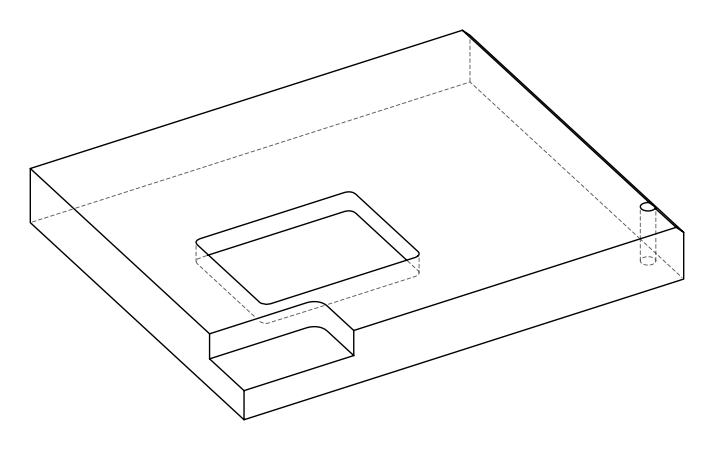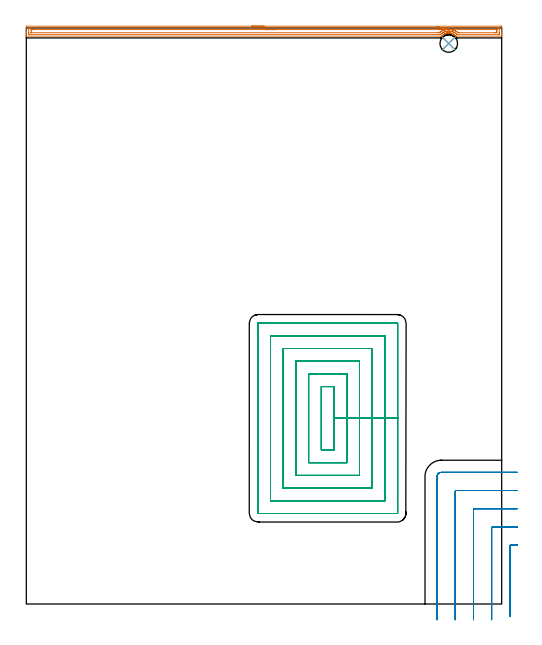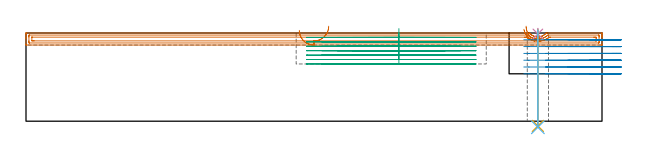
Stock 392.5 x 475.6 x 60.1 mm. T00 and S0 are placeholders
(PLAN: 6 operations, 5 tool changes, 48.4 min)
(1 AREA_MILL | FG_CHAMFER_SURFACE | UGT0205_001 | 9.79 min | 13199 mm3)
(2 MILL_CORNER_NOTCH_RECTANGULAR | CORNER_NOTCH_RECTANGULAR | UGT0201_136 | Follow Part, ap 5, ae 75% | 8.42 min | 207808 mm3)
(3 MILL_RECTANGULAR_POCKET | POCKET_RECTANGULAR_STRAIGHT | UGT0201_132 | Follow Part, ap 3.5, ae 75% | 29.62 min | 467123 mm3)
(4 SPOT_DRILL | STEP1HOLE | NXT0321_9005460120000 | 0.03 min | 4 mm3)
(5 DRILL_THROUGH_HOLE_INTO_CENTER | STEP1HOLE | NXT0301_065 | 0.26 min | 4143 mm3)
(6 DRILL_TO_ENLARGE_THROUGH_HOLE | STEP1HOLE | NXT0301_106 | 0.27 min | 5725 mm3)
(TOOL UGT0205_001 | Chamfer Mill 20 x 3 x 45 deg. | D20 FL50 Z2)
(TOOL UGT0201_136 | Carbide End Mill 20.0 | D20 FL30 Z4)
(TOOL UGT0201_132 | Carbide End Mill 14.0 | D14 FL30 Z4)
(TOOL NXT0321_9005460120000 | NC Spot Drill, 142deg, 12mm, Carbide, Uncoated | D12 PA142 FL30 Z2)
(TOOL NXT0301_065 | Carbide Drill 9.4mm [860.1-0940-075A1-MM 2214] | D9.4 PA140 FL98 Z2)
(TOOL NXT0301_106 | Carbide Drill 14.5mm [860.1-1450-073A1-MM 2214] | D14.5 PA140 FL83 Z2)
(OP 1 AREA_MILL)
G17 G21 G94 G90
T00 M6
G54
G17 G0 G90 X186.25 Y477.1 S1061 M3
G43 Z70.1 H0
Z61.9
G94 G1 X186.288 Z61.028 F250.
X186.402 Z60.164
X186.591 Z59.312
X186.853 Z58.48
X187.187 Z57.674
X187.59 Z56.9
X188.058 Z56.164
X188.59 Z55.472
X189.179 Z54.829
X189.822 Z54.24
X190.514 Z53.708
X191.25 Z53.24
X192.024 Z52.837
X192.83 Z52.503
X193.662 Z52.241
X194.514 Z52.052
X195.378 Z51.938
X196.25 Z51.9
X391.883
X392.229 Y477.097 Z51.902
X392.49 Y477.092 Z51.906
X392.5 Y476.828 Z52.17
Y472.112 Z56.883
Y471.563 Z57.434
Y471.223 Z57.773
Y470.675 Z58.322
Y470.335 Z58.66
Y469.656 Z59.343
Y469.318 Z59.681
Y468.939 Z60.052
X392.491 Y468.903 Z60.088
X392.33 Y468.9 Z60.1
X355.257
X354.474 Y468.906 Z60.091
X354.383 Y469.001 Z59.999
X354.288 Y469.112 Z59.888
X353.984 Y469.429 Z59.57
X353.666 Y469.735 Z59.265
X353.483 Y469.891 Z59.109
X353.395 Y469.966 Z59.034
X352.955 Y470.288 Z58.71
X352.502 Y470.588 Z58.41
X352.454 Y470.617 Z58.382
X352.035 Y470.833 Z58.166
X351.684 Y470.993 Z58.002
X351.61 Y471.028 Z57.968
X351.43 Y471.096 Z57.9
X351.238 Y471.167 Z57.826
X351.166 Y471.195 Z57.801
X351.078 Y471.223 Z57.775
X350.907 Y471.277 Z57.722
X350.791 Y471.312 Z57.684
X350.717 Y471.335 Z57.662
X350.344 Y471.426 Z57.569
X350.117 Y471.474 Z57.525
X349.991 Y471.499 Z57.499
X349.898 Y471.512 Z57.486
X349.824 Y471.523 Z57.476
X349.646 Y471.543 Z57.456
X349.378 Y471.571 Z57.425
X349.238 Y471.579 Z57.413
X349.174 Y471.584 Z57.409
X349.155 Y471.585 Z57.407
X349.109 Y471.586 Z57.404
X349.058 Y471.588 Z57.401
X348.931 Y471.594 Z57.395
X348.701 Y471.593 Z57.397
X348.613 Y471.59 Z57.402
X348.484 Y471.584 Z57.406
X348.475 Y471.583
X348.116 Y471.557 Z57.441
X348.038 Y471.551 Z57.448
X347.61 Y471.5 Z57.5
X347.548 Y471.487 Z57.513
X347.218 Y471.414 Z57.579
X347.145 Y471.4 Z57.595
X347.103 Y471.389 Z57.607
X346.771 Y471.299 Z57.696
X346.697 Y471.28 Z57.717
X346.595 Y471.247 Z57.752
X346.525 Y471.223 Z57.776
X346.324 Y471.153 Z57.84
X346.252 Y471.13 Z57.865
X345.803 Y470.945 Z58.053
X345.359 Y470.734 Z58.265
X345.148 Y470.616 Z58.382
X344.803 Y470.399 Z58.598
X344.467 Y470.167 Z58.832
X344.419 Y470.128 Z58.871
X344.312 Y470.039 Z58.957
X344.24 Y469.981 Z59.017
X343.939 Y469.735 Z59.265
X343.574 Y469.391 Z59.608
X343.241 Y469.023 Z59.975
X343.133 Y468.906 Z60.091
X342.751 Y468.9 Z60.1
X0.171
X0.01 Y468.903 Z60.088
X0.007 Y468.938 Z60.054
X0. Y469.318 Z59.682
Y469.656 Z59.343
Y470.335 Z58.66
Y471.563 Z57.434
Y472.112 Z56.883
Y472.726 Z56.27
Y476.553 Z52.444
X0.002 Y476.829 Z52.168
X0.01 Y477.092 Z51.906
X0.273 Y477.099 Z51.899
X196.25 Y477.1 Z51.9
Y475.686 Z53.314
X390.076 Y475.685 Z53.315
X390.096 Y475.684 Z53.316
X390.49 Y475.665 Z53.335
X390.497 Y475.266 Z53.734
X390.499 Y474.777 Z54.223
X390.5 Y474.375 Z54.625
Y471.71 Z57.29
X390.499 Y471.223 Z57.777
X390.498 Y470.824 Z58.176
X390.49 Y470.335 Z58.665
X390.116 Y470.315 Z58.685
X390.096
X356.171
X356.151
X355.537 Y470.335 Z58.665
X355.257 Y470.582 Z58.418
X354.909 Y470.88 Z58.12
X354.454 Y471.223 Z57.777
X354.364 Y471.289 Z57.711
X354.156 Y471.43 Z57.57
X353.647 Y471.743 Z57.257
X353.471 Y471.835 Z57.165
X352.908 Y472.112 Z56.888
X352.577 Y472.26 Z56.74
X352.333 Y472.355 Z56.645
X351.684 Y472.573 Z56.427
X351.403 Y472.658 Z56.342
X351.044 Y472.748 Z56.252
X350.791 Y472.801 Z56.199
X350.4 Y472.877 Z56.123
X349.959 Y472.939 Z56.061
X349.926 Y472.943 Z56.057
X349.898 Y472.946 Z56.054
X349.287 Y473. Z56.
X349.004 Y473.012 Z55.988
X348.992
X348.349 Y473. Z56.
X348.128 Y472.983 Z56.017
X348.121
X347.325 Y472.894 Z56.106
X347.218 Y472.88 Z56.12
X346.574 Y472.751 Z56.249
X346.462 Y472.726 Z56.274
X346.324 Y472.69 Z56.31
X345.872 Y472.562 Z56.438
X345.431 Y472.414 Z56.586
X345.21 Y472.332 Z56.668
X344.676 Y472.112 Z56.888
X344.556 Y472.057 Z56.943
X344.538 Y472.048 Z56.952
X343.993 Y471.765 Z57.235
X343.644 Y471.555 Z57.445
X343.441 Y471.426 Z57.574
X343.147 Y471.223 Z57.777
X342.921 Y471.055 Z57.945
X342.751 Y470.922 Z58.078
X342.431 Y470.653 Z58.347
X342.062 Y470.335 Z58.665
X341.877 Y470.317 Z58.683
X341.858 Y470.316 Z58.684
X340.986 Y470.314 Z58.686
X2.424 Y470.315 Z58.685
X2.404 Y470.316 Z58.684
X2.01 Y470.335 Z58.665
X2.003 Y470.734 Z58.266
X2.001 Y471.223 Z57.777
X2. Y471.625 Z57.375
Y474.29 Z54.71
X2.001 Y474.777 Z54.223
X2.002 Y475.176 Z53.824
X2.01 Y475.665 Z53.335
X2.384 Y475.685 Z53.315
X2.404
X196.25 Y475.686 Z53.314
Y474.272 Z54.728
X346.05 Y474.271 Z54.729
X346.324 Y474.27 Z54.73
X346.519 Y474.268 Z54.732
X346.71 Y474.265 Z54.735
X346.406 Y474.194 Z54.806
X346.324 Y474.176 Z54.824
X346.088 Y474.123 Z54.877
X345.722 Y474.038 Z54.962
X345.431 Y473.965 Z55.035
X345.371 Y473.948 Z55.052
X345.158 Y473.888 Z55.112
X344.693 Y473.734 Z55.266
X344.538 Y473.68 Z55.32
X344.047 Y473.488 Z55.512
X343.644 Y473.318 Z55.682
X343.427 Y473.216 Z55.784
X342.984 Y473. Z56.
X342.831 Y472.921 Z56.079
X342.751 Y472.876 Z56.124
X342.274 Y472.586 Z56.414
X341.858 Y472.314 Z56.686
X341.738 Y472.23 Z56.77
X341.577 Y472.112 Z56.888
X341.232 Y471.846 Z57.154
X341.133 Y471.772 Z57.228
X341.099 Y471.748 Z57.252
X341.059 Y471.735 Z57.265
X340.965 Y471.734 Z57.266
X340.456 Y471.73 Z57.27
X340.071 Y471.729 Z57.271
X339.563 Y471.728 Z57.272
X4.191 Y471.729 Z57.271
X4.062 Y471.73 Z57.27
X4.017 Y471.733 Z57.267
X4.012 Y471.734 Z57.266
X4.008 Y471.751 Z57.249
X4.003 Y471.796 Z57.204
X4.001 Y471.922 Z57.078
X4. Y472.112 Z56.888
X4.001 Y473.888 Z55.112
X4.003 Y474.075 Z54.925
X4.01 Y474.26 Z54.74
X4.191 Y474.265 Z54.735
X4.7 Y474.27 Z54.73
X5.084 Y474.271 Z54.729
X5.592 Y474.272 Z54.728
X196.25
X197.122 Z54.767
X197.986 Z54.88
X198.838 Z55.069
X199.67 Z55.332
X200.476 Z55.665
X201.25 Z56.068
X201.986 Z56.537
X202.678 Z57.068
X203.321 Z57.657
X203.91 Z58.301
X204.442 Z58.993
X204.91 Z59.728
X205.313 Z60.502
X205.647 Z61.308
X205.909 Z62.14
X206.098 Z62.992
X206.212 Z63.857
X206.25 Z64.728
G0 Z70.1
X340.794 Y474.268
Z64.732
G1 X340.832 Z63.86
X340.945 Z62.995
X341.134 Z62.143
X341.396 Z61.311
X341.73 Y474.269 Z60.505
X342.132 Z59.731
X342.601 Z58.995
X343.132 Z58.303
X343.721 Z57.66
X344.364 Z57.07
X345.056 Y474.27 Z56.539
X345.791 Z56.07
X346.565 Z55.667
X347.371 Z55.333
X348.203 Y474.271 Z55.07
X349.054 Z54.881
X349.919 Z54.767
X350.791 Z54.729
X388.309
X388.438 Y474.27 Z54.73
X388.483 Y474.267 Z54.733
X388.488 Y474.266 Z54.734
X388.493 Y474.249 Z54.751
X388.497 Y474.204 Z54.796
X388.499 Y474.078 Z54.922
X388.5 Y473.888 Z55.112
Y472.811 Z56.189
X388.499 Y472.112 Z56.888
X388.497 Y471.925 Z57.075
X388.49 Y471.74 Z57.26
X388.309 Y471.736 Z57.264
X387.8 Y471.731 Z57.269
X387.416 Y471.729 Z57.271
X386.908
X357.429
X357.044 Y471.731 Z57.269
X356.529 Y471.736 Z57.265
X356.151 Y472.016 Z56.984
X356.018 Y472.112 Z56.888
X355.569 Y472.423 Z56.577
X355.257 Y472.625 Z56.375
X355.025 Y472.769 Z56.231
X354.607 Y473. Z56.
X354.364 Y473.124 Z55.876
X354.118 Y473.245 Z55.755
X353.471 Y473.526 Z55.474
X352.643 Y473.823 Z55.177
X352.577 Y473.845 Z55.155
X352.441 Y473.888 Z55.112
X352.037 Y473.999 Z55.001
X351.684 Y474.086 Z54.914
X351.426 Y474.145 Z54.855
X350.791 Y474.271 Z54.729
X349.945 Y474.44 Z54.599
X349.091 Y474.61 Z54.545
X348.235 Y474.78 Z54.567
X347.385 Y474.949 Z54.666
X346.547 Y475.116 Z54.839
X345.726 Y475.279 Z55.086
X344.93 Y475.437 Z55.405
X344.164 Y475.59 Z55.794
X343.434 Y475.735 Z56.249
X342.746 Y475.872 Z56.768
X342.105 Y475.999 Z57.345
X341.515 Y476.117 Z57.978
X340.982 Y476.223 Z58.66
X340.509 Y476.317 Z59.387
X340.101 Y476.398 Z60.154
X339.759 Y476.466 Z60.953
X339.487 Y476.52 Z61.78
X339.286 Y476.56 Z62.629
G0 Z70.1
M5
M2
(OP 2 MILL_CORNER_NOTCH_RECTANGULAR)
G17 G21 G94 G90
T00 M6
G54
G17 G0 G90 X405.5 Y48.7 S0 M3
G43 Z70.1 H0
Z55.467
G94 G1 X402.5 F250.
X400.194 F500.
G3 X399.2 Y47.706 R1.
G1 Y-7.424
Y-10.424 F250.
G0 Z70.1
X405.5 Y63.7
Z55.467
G1 X402.5
X385.194 F500.
G3 X384.2 Y62.706 R1.
G1 Y-10.
Y-13. F250.
G0 Z70.1
X405.5 Y78.7
Z55.467
G1 X402.5
X370.195 F500.
G3 X369.2 Y77.705 R1.
G1 Y-10.
Y-13. F250.
G0 Z70.1
X405.5 Y93.7
Z55.467
G1 X402.5
X355.195 F500.
G3 X354.2 Y92.705 R1.
G1 Y-10.
Y-13. F250.
G0 Z70.1
X405.5 Y108.7
Z55.467
G1 X402.5
X342.7 F500.
G3 X339.2 Y105.2 R3.5
G1 Y-10.
Y-13. F250.
G0 Z70.1
X405.5 Y48.7
Z50.833
G1 X402.5
X400.194 F500.
G3 X399.2 Y47.706 R1.
G1 Y-7.424
Y-10.424 F250.
G0 Z70.1
X405.5 Y63.7
Z50.833
G1 X402.5
X385.194 F500.
G3 X384.2 Y62.706 R1.
G1 Y-10.
Y-13. F250.
G0 Z70.1
X405.5 Y78.7
Z50.833
G1 X402.5
X370.195 F500.
G3 X369.2 Y77.706 R1.
G1 Y-10.
Y-13. F250.
G0 Z70.1
X405.5 Y93.7
Z50.833
G1 X402.5
X355.195 F500.
G3 X354.2 Y92.705 R1.
G1 Y-10.
Y-13. F250.
G0 Z70.1
X405.5 Y108.7
Z50.833
G1 X402.5
X342.7 F500.
G3 X339.2 Y105.2 R3.5
G1 Y-10.
Y-13. F250.
G0 Z70.1
X405.5 Y48.7
Z46.2
G1 X402.5
X400.194 F500.
G3 X399.2 Y47.706 R1.
G1 Y-7.424
Y-10.424 F250.
G0 Z70.1
X405.5 Y63.7
Z46.2
G1 X402.5
X385.194 F500.
G3 X384.2 Y62.706 R1.
G1 Y-10.
Y-13. F250.
G0 Z70.1
X405.5 Y78.7
Z46.2
G1 X402.5
X370.195 F500.
G3 X369.2 Y77.706 R1.
G1 Y-10.
Y-13. F250.
G0 Z70.1
X405.5 Y93.7
Z46.2
G1 X402.5
X355.195 F500.
G3 X354.2 Y92.705 R1.
G1 Y-10.
Y-13. F250.
G0 Z70.1
X405.5 Y108.7
Z46.2
G1 X402.5
X342.7 F500.
G3 X339.2 Y105.2 R3.5
G1 Y-10.
Y-13. F250.
G0 Z70.1
X405.5 Y48.7
Z41.567
G1 X402.5
X400.194 F500.
G3 X399.2 Y47.706 R1.
G1 Y-7.424
Y-10.424 F250.
G0 Z70.1
X405.5 Y63.7
Z41.567
G1 X402.5
X385.194 F500.
G3 X384.2 Y62.706 R1.
G1 Y-10.
Y-13. F250.
G0 Z70.1
X405.5 Y78.7
Z41.567
G1 X402.5
X370.195 F500.
G3 X369.2 Y77.706 R1.
G1 Y-10.
Y-13. F250.
G0 Z70.1
X405.5 Y93.7
Z41.567
G1 X402.5
X355.195 F500.
G3 X354.2 Y92.705 R1.
G1 Y-10.
Y-13. F250.
G0 Z70.1
X405.5 Y108.7
Z41.567
G1 X402.5
X342.7 F500.
G3 X339.2 Y105.2 R3.5
G1 Y-10.
Y-13. F250.
G0 Z70.1
X405.5 Y48.7
Z36.933
G1 X402.5
X400.194 F500.
G3 X399.2 Y47.706 R1.
G1 Y-7.424
Y-10.424 F250.
G0 Z70.1
X405.5 Y63.7
Z36.933
G1 X402.5
X385.194 F500.
G3 X384.2 Y62.706 R1.
G1 Y-10.
Y-13. F250.
G0 Z70.1
X405.5 Y78.7
Z36.933
G1 X402.5
X370.195 F500.
G3 X369.2 Y77.706 R1.
G1 Y-10.
Y-13. F250.
G0 Z70.1
X405.5 Y93.7
Z36.933
G1 X402.5
X355.195 F500.
G3 X354.2 Y92.705 R1.
G1 Y-10.
Y-13. F250.
G0 Z70.1
X405.5 Y108.7
Z36.933
G1 X402.5
X342.7 F500.
G3 X339.2 Y105.2 R3.5
G1 Y-10.
Y-13. F250.
G0 Z70.1
X405.5 Y48.7
Z32.3
G1 X402.5
X400.194 F500.
G3 X399.2 Y47.706 R1.
G1 Y-7.424
Y-10.424 F250.
G0 Z70.1
X405.5 Y63.7
Z32.3
G1 X402.5
X385.194 F500.
G3 X384.2 Y62.706 R1.
G1 Y-10.
Y-13. F250.
G0 Z70.1
X405.5 Y78.7
Z32.3
G1 X402.5
X370.195 F500.
G3 X369.2 Y77.706 R1.
G1 Y-10.
Y-13. F250.
G0 Z70.1
X405.5 Y93.7
Z32.3
G1 X402.5
X355.195 F500.
G3 X354.2 Y92.705 R1.
G1 Y-10.
Y-13. F250.
G0 Z70.1
X405.5 Y108.7
Z32.3
G1 X402.5
X342.7 F500.
G3 X339.2 Y105.2 R3.5
G1 Y-10.
Y-13. F250.
G0 Z70.1
M5
M2
(OP 3 MILL_RECTANGULAR_POCKET)
G17 G21 G94 G90
T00 M6
G54
G17 G0 G90 X254.1 Y130.904 S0 M3
G43 Z70.1 H0
Z63.1
G94 G1 Y153.35 Z57.086 F250.
Y179.5 F500.
X243.6
Y127.2
X254.1
Y153.35
X264.6
Y190.
X233.1
Y116.7
X264.6
Y153.35
X275.1
Y200.5
X222.6
Y106.2
X275.1
Y153.35
X285.6
Y211.
X212.1
Y95.7
X285.6
Y153.35
X296.1
Y221.5
X201.6
Y85.2
X296.1
Y153.35
X306.6
Y231.6
G3 X306.2 Y232. R0.4
G1 X191.5
G3 X191.1 Y231.6 R0.4
G1 Y75.1
G3 X191.5 Y74.7 R0.4
G1 X306.2
G3 X306.6 Y75.1 R0.4
G1 Y153.35
Y154.35
G0 X254.1 Y130.904 Z60.086
G1 Y153.35 Z54.071 F250.
Y179.5 F500.
X243.6
Y127.2
X254.1
Y153.35
X264.6
Y190.
X233.1
Y116.7
X264.6
Y153.35
X275.1
Y200.5
X222.6
Y106.2
X275.1
Y153.35
X285.6
Y211.
X212.1
Y95.7
X285.6
Y153.35
X296.1
Y221.5
X201.6
Y85.2
X296.1
Y153.35
X306.6
Y231.6
G3 X306.2 Y232. R0.4
G1 X191.5
G3 X191.1 Y231.6 R0.4
G1 Y75.1
G3 X191.5 Y74.7 R0.4
G1 X306.2
G3 X306.6 Y75.1 R0.4
G1 Y153.35
Y154.35
G0 X254.1 Y130.904 Z57.071
G1 Y153.35 Z51.057 F250.
Y179.5 F500.
X243.6
Y127.2
X254.1
Y153.35
X264.6
Y190.
X233.1
Y116.7
X264.6
Y153.35
X275.1
Y200.5
X222.6
Y106.2
X275.1
Y153.35
X285.6
Y211.
X212.1
Y95.7
X285.6
Y153.35
X296.1
Y221.5
X201.6
Y85.2
X296.1
Y153.35
X306.6
Y231.6
G3 X306.2 Y232. R0.4
G1 X191.5
G3 X191.1 Y231.6 R0.4
G1 Y75.1
G3 X191.5 Y74.7 R0.4
G1 X306.2
G3 X306.6 Y75.1 R0.4
G1 Y153.35
Y154.35
G0 X254.1 Y130.904 Z54.057
G1 Y153.35 Z48.043 F250.
Y179.5 F500.
X243.6
Y127.2
X254.1
Y153.35
X264.6
Y190.
X233.1
Y116.7
X264.6
Y153.35
X275.1
Y200.5
X222.6
Y106.2
X275.1
Y153.35
X285.6
Y211.
X212.1
Y95.7
X285.6
Y153.35
X296.1
Y221.5
X201.6
Y85.2
X296.1
Y153.35
X306.6
Y231.6
G3 X306.2 Y232. R0.4
G1 X191.5
G3 X191.1 Y231.6 R0.4
G1 Y75.1
G3 X191.5 Y74.7 R0.4
G1 X306.2
G3 X306.6 Y75.1 R0.4
G1 Y153.35
Y154.35
G0 X254.1 Y130.904 Z51.043
G1 Y153.35 Z45.029 F250.
Y179.5 F500.
X243.6
Y127.2
X254.1
Y153.35
X264.6
Y190.
X233.1
Y116.7
X264.6
Y153.35
X275.1
Y200.5
X222.6
Y106.2
X275.1
Y153.35
X285.6
Y211.
X212.1
Y95.7
X285.6
Y153.35
X296.1
Y221.5
X201.6
Y85.2
X296.1
Y153.35
X306.6
Y231.6
G3 X306.2 Y232. R0.4
G1 X191.5
G3 X191.1 Y231.6 R0.4
G1 Y75.1
G3 X191.5 Y74.7 R0.4
G1 X306.2
G3 X306.6 Y75.1 R0.4
G1 Y153.35
Y154.35
G0 X254.1 Y130.904 Z48.029
G1 Y153.35 Z42.014 F250.
Y179.5 F500.
X243.6
Y127.2
X254.1
Y153.35
X264.6
Y190.
X233.1
Y116.7
X264.6
Y153.35
X275.1
Y200.5
X222.6
Y106.2
X275.1
Y153.35
X285.6
Y211.
X212.1
Y95.7
X285.6
Y153.35
X296.1
Y221.5
X201.6
Y85.2
X296.1
Y153.35
X306.6
Y231.6
G3 X306.2 Y232. R0.4
G1 X191.5
G3 X191.1 Y231.6 R0.4
G1 Y75.1
G3 X191.5 Y74.7 R0.4
G1 X306.2
G3 X306.6 Y75.1 R0.4
G1 Y153.35
Y154.35
G0 X254.1 Y130.904 Z45.014
G1 Y153.35 Z39. F250.
Y179.5 F500.
X243.6
Y127.2
X254.1
Y153.35
X264.6
Y190.
X233.1
Y116.7
X264.6
Y153.35
X275.1
Y200.5
X222.6
Y106.2
X275.1
Y153.35
X285.6
Y211.
X212.1
Y95.7
X285.6
Y153.35
X296.1
Y221.5
X201.6
Y85.2
X296.1
Y153.35
X306.6
Y231.6
G3 X306.2 Y232. R0.4
G1 X191.5
G3 X191.1 Y231.6 R0.4
G1 Y75.1
G3 X191.5 Y74.7 R0.4
G1 X306.2
G3 X306.6 Y75.1 R0.4
G1 Y153.35
Y154.35
G0 Z70.1
M5
M2
(OP 4 SPOT_DRILL)
G17 G21 G94 G90
T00 M6
G54
G17 G0 G90 X348.8 Y462.8 S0 M3
G43 Z70.1 H0
G94 G81 G98 Z59.472 F250. R63.1
G80
M5
M2
(OP 5 DRILL_THROUGH_HOLE_INTO_CENTER)
G17 G21 G94 G90
T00 M6
G54
G17 G0 G90 X348.8 Y462.8 S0 M3
G43 Z70.1 H1
G94 G73 G98 Z-3.211 F250. Q9.044 R62.1
G80
M5
M2
(OP 6 DRILL_TO_ENLARGE_THROUGH_HOLE)
G17 G21 G94 G90
T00 M6
G54
G17 G0 G90 X348.8 Y462.8 S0 M3
G43 Z70.1 H1
G94 G73 G98 Z-4.139 F250. Q12.848 R62.1
G80
M5
M2
